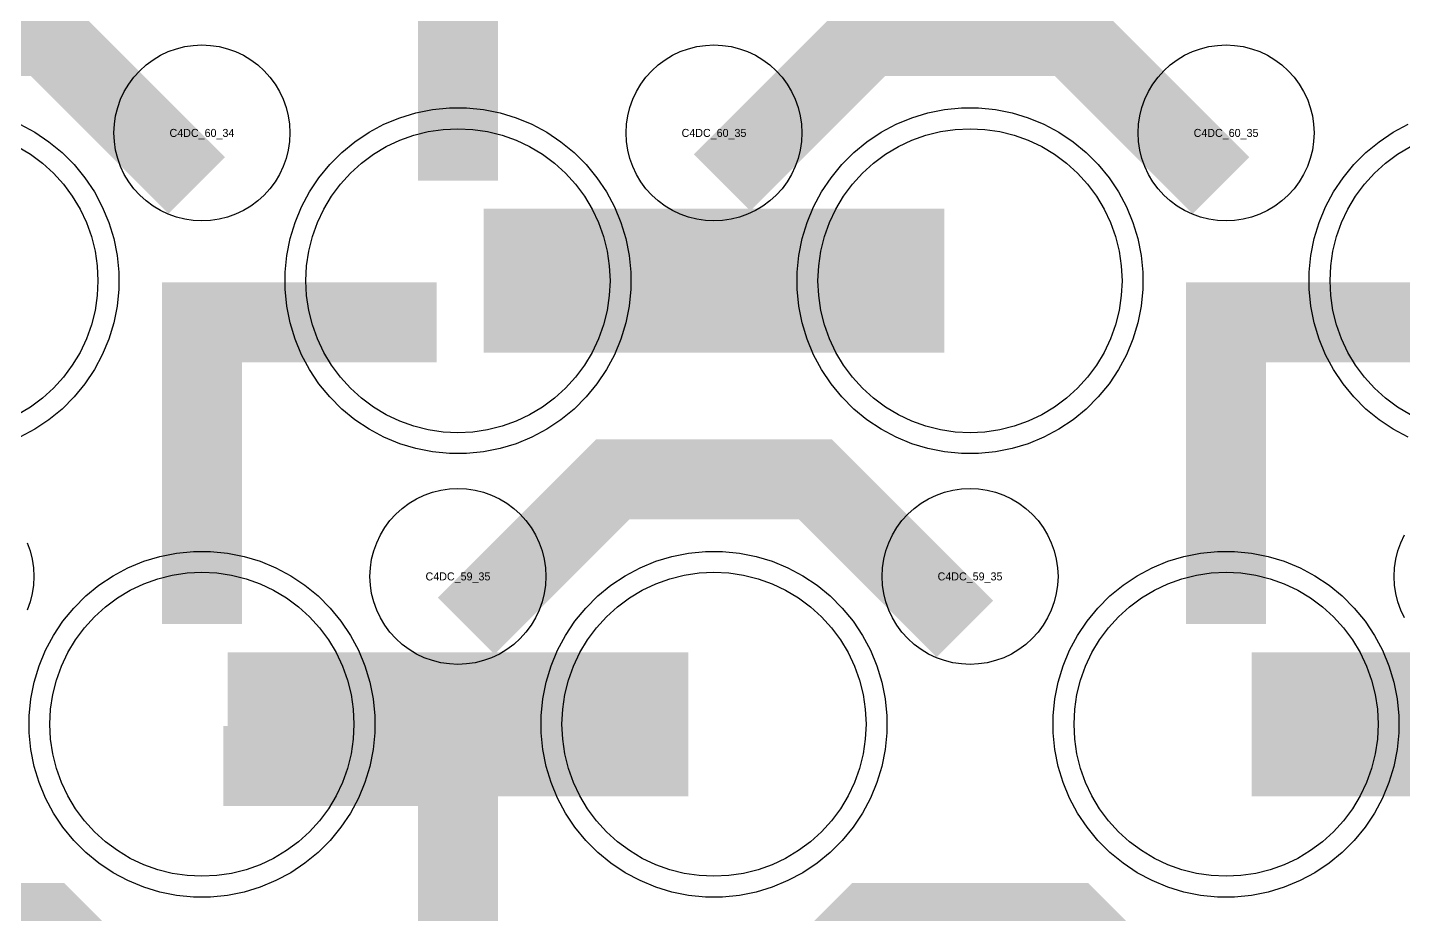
# Model space of a CAD drawing. Extents: x -11880 to 11880, y -14992 to 14992.
# Drawn here: x -934.5 to -504.6, y -6723.7 to -6446.6 of the extents above; entities that cross this region are included whole.
import ezdxf
from ezdxf.enums import TextEntityAlignment as Align

# ---------------------------------------------------------------- set-up
doc = ezdxf.new("R2010")
doc.units = 0
doc.header["$MEASUREMENT"] = 0
for name, color, linetype in [('GDS_775_DT_237', 138, 'CONTINUOUS'), ('RDL1_FS', 34, 'CONTINUOUS'), ('RDL_BS', 160, 'CONTINUOUS')]:
    doc.layers.add(name, color=color, linetype=linetype)

msp = doc.modelspace()

# ---------------------------------------------------------------- linework, layer by layer
at = {"layer": 'RDL1_FS', "color": 241, "true_color": 0xf7abae}
for points in [[(-800, -6573.229), (-804.657, -6573), (-809.268, -6572.316), (-813.791, -6571.184), (-818.181, -6569.612), (-822.395, -6567.62), (-826.395, -6565.222), (-830.14, -6562.444), (-833.594, -6559.314), (-836.724, -6555.86), (-839.502, -6552.115), (-841.9, -6548.115), (-843.892, -6543.901), (-845.464, -6539.511), (-846.596, -6534.988), (-847.28, -6530.377), (-847.509, -6525.72), (-847.28, -6521.063), (-846.596, -6516.452), (-845.464, -6511.929), (-843.892, -6507.539), (-841.9, -6503.325), (-839.502, -6499.325), (-836.724, -6495.58), (-833.594, -6492.126), (-830.14, -6488.996), (-826.395, -6486.218), (-822.395, -6483.82), (-818.181, -6481.828), (-813.791, -6480.256), (-809.268, -6479.124), (-804.657, -6478.44), (-800, -6478.211), (-795.343, -6478.44), (-790.732, -6479.124), (-786.209, -6480.256), (-781.819, -6481.828), (-777.605, -6483.82), (-773.605, -6486.218), (-769.86, -6488.996), (-766.406, -6492.126), (-763.276, -6495.58), (-760.498, -6499.325), (-758.1, -6503.325), (-756.108, -6507.539), (-754.536, -6511.929), (-753.404, -6516.452), (-752.72, -6521.063), (-752.491, -6525.72), (-752.72, -6530.377), (-753.404, -6534.988), (-754.536, -6539.511), (-756.108, -6543.901), (-758.1, -6548.115), (-760.498, -6552.115), (-763.276, -6555.86), (-766.406, -6559.314), (-769.86, -6562.444), (-773.605, -6565.222), (-777.605, -6567.62), (-781.819, -6569.612), (-786.209, -6571.184), (-790.732, -6572.316), (-795.343, -6573)], [(-640, -6573.229), (-644.657, -6573), (-649.268, -6572.316), (-653.791, -6571.184), (-658.181, -6569.612), (-662.395, -6567.62), (-666.395, -6565.222), (-670.14, -6562.444), (-673.594, -6559.314), (-676.724, -6555.86), (-679.502, -6552.115), (-681.9, -6548.115), (-683.892, -6543.901), (-685.464, -6539.511), (-686.596, -6534.988), (-687.28, -6530.377), (-687.509, -6525.72), (-687.28, -6521.063), (-686.596, -6516.452), (-685.464, -6511.929), (-683.892, -6507.539), (-681.9, -6503.325), (-679.502, -6499.325), (-676.724, -6495.58), (-673.594, -6492.126), (-670.14, -6488.996), (-666.395, -6486.218), (-662.395, -6483.82), (-658.181, -6481.828), (-653.791, -6480.256), (-649.268, -6479.124), (-644.657, -6478.44), (-640, -6478.211), (-635.343, -6478.44), (-630.732, -6479.124), (-626.209, -6480.256), (-621.819, -6481.828), (-617.605, -6483.82), (-613.605, -6486.218), (-609.86, -6488.996), (-606.406, -6492.126), (-603.276, -6495.58), (-600.498, -6499.325), (-598.1, -6503.325), (-596.108, -6507.539), (-594.536, -6511.929), (-593.404, -6516.452), (-592.72, -6521.063), (-592.491, -6525.72), (-592.72, -6530.377), (-593.404, -6534.988), (-594.536, -6539.511), (-596.108, -6543.901), (-598.1, -6548.115), (-600.498, -6552.115), (-603.276, -6555.86), (-606.406, -6559.314), (-609.86, -6562.444), (-613.605, -6565.222), (-617.605, -6567.62), (-621.819, -6569.612), (-626.209, -6571.184), (-630.732, -6572.316), (-635.343, -6573)], [(-880, -6711.794), (-884.657, -6711.565), (-889.268, -6710.881), (-893.791, -6709.749), (-898.181, -6708.177), (-902.395, -6706.185), (-906.395, -6703.787), (-910.14, -6701.009), (-913.594, -6697.879), (-916.724, -6694.425), (-919.502, -6690.68), (-921.9, -6686.68), (-923.892, -6682.466), (-925.464, -6678.076), (-926.596, -6673.553), (-927.28, -6668.942), (-927.509, -6664.285), (-927.28, -6659.628), (-926.596, -6655.017), (-925.464, -6650.494), (-923.892, -6646.104), (-921.9, -6641.89), (-919.502, -6637.89), (-916.724, -6634.145), (-913.594, -6630.691), (-910.14, -6627.561), (-906.395, -6624.783), (-902.395, -6622.385), (-898.181, -6620.393), (-893.791, -6618.821), (-889.268, -6617.689), (-884.657, -6617.005), (-880, -6616.776), (-875.343, -6617.005), (-870.732, -6617.689), (-866.209, -6618.821), (-861.819, -6620.393), (-857.605, -6622.385), (-853.605, -6624.783), (-849.86, -6627.561), (-846.406, -6630.691), (-843.276, -6634.145), (-840.498, -6637.89), (-838.1, -6641.89), (-836.108, -6646.104), (-834.536, -6650.494), (-833.404, -6655.017), (-832.72, -6659.628), (-832.491, -6664.285), (-832.72, -6668.942), (-833.404, -6673.553), (-834.536, -6678.076), (-836.108, -6682.466), (-838.1, -6686.68), (-840.498, -6690.68), (-843.276, -6694.425), (-846.406, -6697.879), (-849.86, -6701.009), (-853.605, -6703.787), (-857.605, -6706.185), (-861.819, -6708.177), (-866.209, -6709.749), (-870.732, -6710.881), (-875.343, -6711.565)], [(-720, -6711.794), (-724.657, -6711.565), (-729.268, -6710.881), (-733.791, -6709.749), (-738.181, -6708.177), (-742.395, -6706.185), (-746.395, -6703.787), (-750.14, -6701.009), (-753.594, -6697.879), (-756.724, -6694.425), (-759.502, -6690.68), (-761.9, -6686.68), (-763.892, -6682.466), (-765.464, -6678.076), (-766.596, -6673.553), (-767.28, -6668.942), (-767.509, -6664.285), (-767.28, -6659.628), (-766.596, -6655.017), (-765.464, -6650.494), (-763.892, -6646.104), (-761.9, -6641.89), (-759.502, -6637.89), (-756.724, -6634.145), (-753.594, -6630.691), (-750.14, -6627.561), (-746.395, -6624.783), (-742.395, -6622.385), (-738.181, -6620.393), (-733.791, -6618.821), (-729.268, -6617.689), (-724.657, -6617.005), (-720, -6616.776), (-715.343, -6617.005), (-710.732, -6617.689), (-706.209, -6618.821), (-701.819, -6620.393), (-697.605, -6622.385), (-693.605, -6624.783), (-689.86, -6627.561), (-686.406, -6630.691), (-683.276, -6634.145), (-680.498, -6637.89), (-678.1, -6641.89), (-676.108, -6646.104), (-674.536, -6650.494), (-673.404, -6655.017), (-672.72, -6659.628), (-672.491, -6664.285), (-672.72, -6668.942), (-673.404, -6673.553), (-674.536, -6678.076), (-676.108, -6682.466), (-678.1, -6686.68), (-680.498, -6690.68), (-683.276, -6694.425), (-686.406, -6697.879), (-689.86, -6701.009), (-693.605, -6703.787), (-697.605, -6706.185), (-701.819, -6708.177), (-706.209, -6709.749), (-710.732, -6710.881), (-715.343, -6711.565)]]:
    msp.add_lwpolyline(points, close=True, dxfattribs=at)
at = {"layer": 'RDL1_FS'}
for points in [[(-937.605, -6483.82), (-933.605, -6486.218), (-929.86, -6488.996), (-926.406, -6492.126), (-923.276, -6495.58), (-920.498, -6499.325), (-918.1, -6503.325), (-916.108, -6507.539), (-914.536, -6511.929), (-913.404, -6516.452), (-912.72, -6521.063), (-912.491, -6525.72), (-912.72, -6530.377), (-913.404, -6534.988), (-914.536, -6539.511), (-916.108, -6543.901), (-918.1, -6548.115), (-920.498, -6552.115), (-923.276, -6555.86), (-926.406, -6559.314), (-929.86, -6562.444), (-933.605, -6565.222), (-937.605, -6567.62)], [(-502.395, -6567.62), (-506.395, -6565.222), (-510.14, -6562.444), (-513.594, -6559.314), (-516.724, -6555.86), (-519.502, -6552.115), (-521.9, -6548.115), (-523.892, -6543.901), (-525.464, -6539.511), (-526.596, -6534.988), (-527.28, -6530.377), (-527.509, -6525.72), (-527.28, -6521.063), (-526.596, -6516.452), (-525.464, -6511.929), (-523.892, -6507.539), (-521.9, -6503.325), (-519.502, -6499.325), (-516.724, -6495.58), (-513.594, -6492.126), (-510.14, -6488.996), (-506.395, -6486.218), (-502.395, -6483.82)]]:
    msp.add_lwpolyline(points, dxfattribs=at)
at = {"layer": 'RDL1_FS', "color": 241, "true_color": 0xf7abae}
for points in [[(-791.998, -6525.72, 45, 45, 0), (-719.998, -6525.72, 45, 45, 0)], [(-719.998, -6525.72, 45, 45, 0), (-647.998, -6525.72, 45, 45, 0)], [(-871.998, -6664.285, 45, 45, 0), (-799.998, -6664.285, 45, 45, 0)], [(-799.998, -6664.285, 45, 45, 0), (-727.998, -6664.285, 45, 45, 0)]]:
    msp.add_lwpolyline(points, format="xyseb", dxfattribs=at)
at = {"layer": 'RDL1_FS'}
msp.add_lwpolyline([(-560, -6711.794), (-564.657, -6711.565), (-569.268, -6710.881), (-573.791, -6709.749), (-578.181, -6708.177), (-582.395, -6706.185), (-586.395, -6703.787), (-590.14, -6701.009), (-593.594, -6697.879), (-596.724, -6694.425), (-599.502, -6690.68), (-601.9, -6686.68), (-603.892, -6682.466), (-605.464, -6678.076), (-606.596, -6673.553), (-607.28, -6668.942), (-607.509, -6664.285), (-607.28, -6659.628), (-606.596, -6655.017), (-605.464, -6650.494), (-603.892, -6646.104), (-601.9, -6641.89), (-599.502, -6637.89), (-596.724, -6634.145), (-593.594, -6630.691), (-590.14, -6627.561), (-586.395, -6624.783), (-582.395, -6622.385), (-578.181, -6620.393), (-573.791, -6618.821), (-569.268, -6617.689), (-564.657, -6617.005), (-560, -6616.776), (-555.343, -6617.005), (-550.732, -6617.689), (-546.209, -6618.821), (-541.819, -6620.393), (-537.605, -6622.385), (-533.605, -6624.783), (-529.86, -6627.561), (-526.406, -6630.691), (-523.276, -6634.145), (-520.498, -6637.89), (-518.1, -6641.89), (-516.108, -6646.104), (-514.536, -6650.494), (-513.404, -6655.017), (-512.72, -6659.628), (-512.491, -6664.285), (-512.72, -6668.942), (-513.404, -6673.553), (-514.536, -6678.076), (-516.108, -6682.466), (-518.1, -6686.68), (-520.498, -6690.68), (-523.276, -6694.425), (-526.406, -6697.879), (-529.86, -6701.009), (-533.605, -6703.787), (-537.605, -6706.185), (-541.819, -6708.177), (-546.209, -6709.749), (-550.732, -6710.881), (-555.343, -6711.565)], close=True, dxfattribs=at)
msp.add_lwpolyline([(-551.998, -6664.285, 45, 45, 0), (-479.998, -6664.285, 45, 45, 0)], format="xyseb", dxfattribs=at)
at = {"layer": 'RDL_BS', "color": 241, "true_color": 0xf7abae}
for points in [[(-800, -6494.44, 25, 25, 0), (-800, -6387.663, 25, 25, 0)], [(-800, -6418.132, 25, 25, 0), (-800, -6463.752, 25, 25, 0)], [(-880, -6633.005, 25, 25, 0), (-880, -6526.228, 25, 25, 0)], [(-892.5, -6538.728, 25, 25, 0), (-806.667, -6538.728, 25, 25, 0)], [(-852.944, -6538.728, 25, 25, 0), (-811.74, -6538.728, 25, 25, 0)], [(-880, -6556.697, 25, 25, 0), (-880, -6602.317, 25, 25, 0)], [(-800, -6771.57, 25, 25, 0), (-800, -6664.793, 25, 25, 0)], [(-787.5, -6677.293, 25, 25, 0), (-873.333, -6677.293, 25, 25, 0)], [(-827.056, -6677.293, 25, 25, 0), (-868.26, -6677.293, 25, 25, 0)]]:
    msp.add_lwpolyline(points, format="xyseb", dxfattribs=at)
at = {"layer": 'RDL_BS'}
for points in [[(-881.599, -6495.933, 25, 25, 0), (-928.313, -6449.219, 25, 25, 0), (-958.071, -6449.219, 25, 25, 0)], [(-717.438, -6495.034, 25, 25, 0), (-671.623, -6449.219, 25, 25, 0), (-638.07, -6449.219, 25, 25, 0)], [(-561.599, -6495.933, 25, 25, 0), (-608.313, -6449.219, 25, 25, 0), (-638.071, -6449.219, 25, 25, 0)], [(-560, -6633.005, 25, 25, 0), (-560, -6526.228, 25, 25, 0)], [(-572.5, -6538.728, 25, 25, 0), (-486.667, -6538.728, 25, 25, 0)], [(-532.944, -6538.728, 25, 25, 0), (-491.74, -6538.728, 25, 25, 0)], [(-560, -6556.697, 25, 25, 0), (-560, -6602.317, 25, 25, 0)], [(-797.438, -6633.599, 25, 25, 0), (-751.623, -6587.784, 25, 25, 0), (-718.07, -6587.784, 25, 25, 0)], [(-641.599, -6634.498, 25, 25, 0), (-688.313, -6587.784, 25, 25, 0), (-718.071, -6587.784, 25, 25, 0)], [(-800, -6695.262, 25, 25, 0), (-800, -6740.882, 25, 25, 0)], [(-881.599, -6773.063, 25, 25, 0), (-928.313, -6726.349, 25, 25, 0), (-958.071, -6726.349, 25, 25, 0)], [(-717.438, -6772.164, 25, 25, 0), (-671.623, -6726.349, 25, 25, 0), (-638.07, -6726.349, 25, 25, 0)], [(-561.599, -6773.063, 25, 25, 0), (-608.313, -6726.349, 25, 25, 0), (-638.071, -6726.349, 25, 25, 0)]]:
    msp.add_lwpolyline(points, format="xyseb", dxfattribs=at)
for points in [[(-880, -6507.026), (-882.693, -6506.894), (-885.365, -6506.498), (-887.984, -6505.841), (-890.519, -6504.934), (-892.956, -6503.782), (-895.28, -6502.389), (-897.443, -6500.786), (-899.442, -6498.974), (-901.254, -6496.975), (-902.857, -6494.812), (-904.25, -6492.488), (-905.402, -6490.051), (-906.309, -6487.516), (-906.966, -6484.897), (-907.362, -6482.225), (-907.494, -6479.532), (-907.362, -6476.839), (-906.966, -6474.167), (-906.309, -6471.548), (-905.402, -6469.013), (-904.25, -6466.576), (-902.857, -6464.252), (-901.254, -6462.089), (-899.442, -6460.09), (-897.443, -6458.278), (-895.28, -6456.675), (-892.956, -6455.282), (-890.519, -6454.13), (-887.984, -6453.223), (-885.365, -6452.566), (-882.693, -6452.17), (-880, -6452.038), (-877.307, -6452.17), (-874.635, -6452.566), (-872.016, -6453.223), (-869.481, -6454.13), (-867.044, -6455.282), (-864.72, -6456.675), (-862.557, -6458.278), (-860.558, -6460.09), (-858.746, -6462.089), (-857.143, -6464.252), (-855.75, -6466.576), (-854.598, -6469.013), (-853.691, -6471.548), (-853.034, -6474.167), (-852.638, -6476.839), (-852.506, -6479.532), (-852.638, -6482.225), (-853.034, -6484.897), (-853.691, -6487.516), (-854.598, -6490.051), (-855.75, -6492.488), (-857.143, -6494.812), (-858.746, -6496.975), (-860.558, -6498.974), (-862.557, -6500.786), (-864.72, -6502.389), (-867.044, -6503.782), (-869.481, -6504.934), (-872.016, -6505.841), (-874.635, -6506.498), (-877.307, -6506.894)], [(-720, -6507.026), (-722.693, -6506.894), (-725.365, -6506.498), (-727.984, -6505.841), (-730.519, -6504.934), (-732.956, -6503.782), (-735.28, -6502.389), (-737.443, -6500.786), (-739.442, -6498.974), (-741.254, -6496.975), (-742.857, -6494.812), (-744.25, -6492.488), (-745.402, -6490.051), (-746.309, -6487.516), (-746.966, -6484.897), (-747.362, -6482.225), (-747.494, -6479.532), (-747.362, -6476.839), (-746.966, -6474.167), (-746.309, -6471.548), (-745.402, -6469.013), (-744.25, -6466.576), (-742.857, -6464.252), (-741.254, -6462.089), (-739.442, -6460.09), (-737.443, -6458.278), (-735.28, -6456.675), (-732.956, -6455.282), (-730.519, -6454.13), (-727.984, -6453.223), (-725.365, -6452.566), (-722.693, -6452.17), (-720, -6452.038), (-717.307, -6452.17), (-714.635, -6452.566), (-712.016, -6453.223), (-709.481, -6454.13), (-707.044, -6455.282), (-704.72, -6456.675), (-702.557, -6458.278), (-700.558, -6460.09), (-698.746, -6462.089), (-697.143, -6464.252), (-695.75, -6466.576), (-694.598, -6469.013), (-693.691, -6471.548), (-693.034, -6474.167), (-692.638, -6476.839), (-692.506, -6479.532), (-692.638, -6482.225), (-693.034, -6484.897), (-693.691, -6487.516), (-694.598, -6490.051), (-695.75, -6492.488), (-697.143, -6494.812), (-698.746, -6496.975), (-700.558, -6498.974), (-702.557, -6500.786), (-704.72, -6502.389), (-707.044, -6503.782), (-709.481, -6504.934), (-712.016, -6505.841), (-714.635, -6506.498), (-717.307, -6506.894)], [(-560, -6507.026), (-562.693, -6506.894), (-565.365, -6506.498), (-567.984, -6505.841), (-570.519, -6504.934), (-572.956, -6503.782), (-575.28, -6502.389), (-577.443, -6500.786), (-579.442, -6498.974), (-581.254, -6496.975), (-582.857, -6494.812), (-584.25, -6492.488), (-585.402, -6490.051), (-586.309, -6487.516), (-586.966, -6484.897), (-587.362, -6482.225), (-587.494, -6479.532), (-587.362, -6476.839), (-586.966, -6474.167), (-586.309, -6471.548), (-585.402, -6469.013), (-584.25, -6466.576), (-582.857, -6464.252), (-581.254, -6462.089), (-579.442, -6460.09), (-577.443, -6458.278), (-575.28, -6456.675), (-572.956, -6455.282), (-570.519, -6454.13), (-567.984, -6453.223), (-565.365, -6452.566), (-562.693, -6452.17), (-560, -6452.038), (-557.307, -6452.17), (-554.635, -6452.566), (-552.016, -6453.223), (-549.481, -6454.13), (-547.044, -6455.282), (-544.72, -6456.675), (-542.557, -6458.278), (-540.558, -6460.09), (-538.746, -6462.089), (-537.143, -6464.252), (-535.75, -6466.576), (-534.598, -6469.013), (-533.691, -6471.548), (-533.034, -6474.167), (-532.638, -6476.839), (-532.506, -6479.532), (-532.638, -6482.225), (-533.034, -6484.897), (-533.691, -6487.516), (-534.598, -6490.051), (-535.75, -6492.488), (-537.143, -6494.812), (-538.746, -6496.975), (-540.558, -6498.974), (-542.557, -6500.786), (-544.72, -6502.389), (-547.044, -6503.782), (-549.481, -6504.934), (-552.016, -6505.841), (-554.635, -6506.498), (-557.307, -6506.894)], [(-800, -6645.591), (-802.693, -6645.459), (-805.365, -6645.063), (-807.984, -6644.406), (-810.519, -6643.499), (-812.956, -6642.347), (-815.28, -6640.954), (-817.443, -6639.351), (-819.442, -6637.539), (-821.254, -6635.54), (-822.857, -6633.377), (-824.25, -6631.053), (-825.402, -6628.616), (-826.309, -6626.081), (-826.966, -6623.462), (-827.362, -6620.79), (-827.494, -6618.097), (-827.362, -6615.404), (-826.966, -6612.732), (-826.309, -6610.113), (-825.402, -6607.578), (-824.25, -6605.141), (-822.857, -6602.817), (-821.254, -6600.654), (-819.442, -6598.655), (-817.443, -6596.843), (-815.28, -6595.24), (-812.956, -6593.847), (-810.519, -6592.695), (-807.984, -6591.788), (-805.365, -6591.131), (-802.693, -6590.735), (-800, -6590.603), (-797.307, -6590.735), (-794.635, -6591.131), (-792.016, -6591.788), (-789.481, -6592.695), (-787.044, -6593.847), (-784.72, -6595.24), (-782.557, -6596.843), (-780.558, -6598.655), (-778.746, -6600.654), (-777.143, -6602.817), (-775.75, -6605.141), (-774.598, -6607.578), (-773.691, -6610.113), (-773.034, -6612.732), (-772.638, -6615.404), (-772.506, -6618.097), (-772.638, -6620.79), (-773.034, -6623.462), (-773.691, -6626.081), (-774.598, -6628.616), (-775.75, -6631.053), (-777.143, -6633.377), (-778.746, -6635.54), (-780.558, -6637.539), (-782.557, -6639.351), (-784.72, -6640.954), (-787.044, -6642.347), (-789.481, -6643.499), (-792.016, -6644.406), (-794.635, -6645.063), (-797.307, -6645.459)], [(-640, -6645.591), (-642.693, -6645.459), (-645.365, -6645.063), (-647.984, -6644.406), (-650.519, -6643.499), (-652.956, -6642.347), (-655.28, -6640.954), (-657.443, -6639.351), (-659.442, -6637.539), (-661.254, -6635.54), (-662.857, -6633.377), (-664.25, -6631.053), (-665.402, -6628.616), (-666.309, -6626.081), (-666.966, -6623.462), (-667.362, -6620.79), (-667.494, -6618.097), (-667.362, -6615.404), (-666.966, -6612.732), (-666.309, -6610.113), (-665.402, -6607.578), (-664.25, -6605.141), (-662.857, -6602.817), (-661.254, -6600.654), (-659.442, -6598.655), (-657.443, -6596.843), (-655.28, -6595.24), (-652.956, -6593.847), (-650.519, -6592.695), (-647.984, -6591.788), (-645.365, -6591.131), (-642.693, -6590.735), (-640, -6590.603), (-637.307, -6590.735), (-634.635, -6591.131), (-632.016, -6591.788), (-629.481, -6592.695), (-627.044, -6593.847), (-624.72, -6595.24), (-622.557, -6596.843), (-620.558, -6598.655), (-618.746, -6600.654), (-617.143, -6602.817), (-615.75, -6605.141), (-614.598, -6607.578), (-613.691, -6610.113), (-613.034, -6612.732), (-612.638, -6615.404), (-612.506, -6618.097), (-612.638, -6620.79), (-613.034, -6623.462), (-613.691, -6626.081), (-614.598, -6628.616), (-615.75, -6631.053), (-617.143, -6633.377), (-618.746, -6635.54), (-620.558, -6637.539), (-622.557, -6639.351), (-624.72, -6640.954), (-627.044, -6642.347), (-629.481, -6643.499), (-632.016, -6644.406), (-634.635, -6645.063), (-637.307, -6645.459)], [(-562.644, -6718.285), (-567.938, -6717.768), (-573.165, -6716.722), (-578.205, -6715.191), (-583.115, -6713.16), (-587.777, -6710.668), (-592.191, -6707.721), (-596.292, -6704.359), (-600.074, -6700.577), (-603.436, -6696.476), (-606.383, -6692.062), (-608.875, -6687.4), (-610.906, -6682.49), (-612.437, -6677.45), (-613.483, -6672.223), (-614, -6666.929), (-614, -6661.641), (-613.483, -6656.347), (-612.437, -6651.12), (-610.906, -6646.08), (-608.875, -6641.17), (-606.383, -6636.508), (-603.436, -6632.094), (-600.074, -6627.993), (-596.292, -6624.211), (-592.191, -6620.849), (-587.777, -6617.902), (-583.115, -6615.41), (-578.205, -6613.379), (-573.165, -6611.848), (-567.938, -6610.802), (-562.644, -6610.285), (-557.356, -6610.285), (-552.062, -6610.802), (-546.835, -6611.848), (-541.795, -6613.379), (-536.885, -6615.41), (-532.223, -6617.902), (-527.809, -6620.849), (-523.708, -6624.211), (-519.926, -6627.993), (-516.564, -6632.094), (-513.617, -6636.508), (-511.125, -6641.17), (-509.094, -6646.08), (-507.563, -6651.12), (-506.517, -6656.347), (-506, -6661.641), (-506, -6666.929), (-506.517, -6672.223), (-507.563, -6677.45), (-509.094, -6682.49), (-511.125, -6687.4), (-513.617, -6692.062), (-516.564, -6696.476), (-519.926, -6700.577), (-523.708, -6704.359), (-527.809, -6707.721), (-532.223, -6710.668), (-536.885, -6713.16), (-541.795, -6715.191), (-546.835, -6716.722), (-552.062, -6717.768), (-557.356, -6718.285)]]:
    msp.add_lwpolyline(points, close=True, dxfattribs=at)
at = {"layer": 'RDL_BS', "color": 241, "true_color": 0xf7abae}
for points in [[(-802.644, -6579.72), (-807.938, -6579.203), (-813.165, -6578.157), (-818.205, -6576.626), (-823.115, -6574.595), (-827.777, -6572.103), (-832.191, -6569.156), (-836.292, -6565.794), (-840.074, -6562.012), (-843.436, -6557.911), (-846.383, -6553.497), (-848.875, -6548.835), (-850.906, -6543.925), (-852.437, -6538.885), (-853.483, -6533.658), (-854, -6528.364), (-854, -6523.076), (-853.483, -6517.782), (-852.437, -6512.555), (-850.906, -6507.515), (-848.875, -6502.605), (-846.383, -6497.943), (-843.436, -6493.529), (-840.074, -6489.428), (-836.292, -6485.646), (-832.191, -6482.284), (-827.777, -6479.337), (-823.115, -6476.845), (-818.205, -6474.814), (-813.165, -6473.283), (-807.938, -6472.237), (-802.644, -6471.72), (-797.356, -6471.72), (-792.062, -6472.237), (-786.835, -6473.283), (-781.795, -6474.814), (-776.885, -6476.845), (-772.223, -6479.337), (-767.809, -6482.284), (-763.708, -6485.646), (-759.926, -6489.428), (-756.564, -6493.529), (-753.617, -6497.943), (-751.125, -6502.605), (-749.094, -6507.515), (-747.563, -6512.555), (-746.517, -6517.782), (-746, -6523.076), (-746, -6528.364), (-746.517, -6533.658), (-747.563, -6538.885), (-749.094, -6543.925), (-751.125, -6548.835), (-753.617, -6553.497), (-756.564, -6557.911), (-759.926, -6562.012), (-763.708, -6565.794), (-767.809, -6569.156), (-772.223, -6572.103), (-776.885, -6574.595), (-781.795, -6576.626), (-786.835, -6578.157), (-792.062, -6579.203), (-797.356, -6579.72)], [(-642.644, -6579.72), (-647.938, -6579.203), (-653.165, -6578.157), (-658.205, -6576.626), (-663.115, -6574.595), (-667.777, -6572.103), (-672.191, -6569.156), (-676.292, -6565.794), (-680.074, -6562.012), (-683.436, -6557.911), (-686.383, -6553.497), (-688.875, -6548.835), (-690.906, -6543.925), (-692.437, -6538.885), (-693.483, -6533.658), (-694, -6528.364), (-694, -6523.076), (-693.483, -6517.782), (-692.437, -6512.555), (-690.906, -6507.515), (-688.875, -6502.605), (-686.383, -6497.943), (-683.436, -6493.529), (-680.074, -6489.428), (-676.292, -6485.646), (-672.191, -6482.284), (-667.777, -6479.337), (-663.115, -6476.845), (-658.205, -6474.814), (-653.165, -6473.283), (-647.938, -6472.237), (-642.644, -6471.72), (-637.356, -6471.72), (-632.062, -6472.237), (-626.835, -6473.283), (-621.795, -6474.814), (-616.885, -6476.845), (-612.223, -6479.337), (-607.809, -6482.284), (-603.708, -6485.646), (-599.926, -6489.428), (-596.564, -6493.529), (-593.617, -6497.943), (-591.125, -6502.605), (-589.094, -6507.515), (-587.563, -6512.555), (-586.517, -6517.782), (-586, -6523.076), (-586, -6528.364), (-586.517, -6533.658), (-587.563, -6538.885), (-589.094, -6543.925), (-591.125, -6548.835), (-593.617, -6553.497), (-596.564, -6557.911), (-599.926, -6562.012), (-603.708, -6565.794), (-607.809, -6569.156), (-612.223, -6572.103), (-616.885, -6574.595), (-621.795, -6576.626), (-626.835, -6578.157), (-632.062, -6579.203), (-637.356, -6579.72)], [(-882.644, -6718.285), (-887.938, -6717.768), (-893.165, -6716.722), (-898.205, -6715.191), (-903.115, -6713.16), (-907.777, -6710.668), (-912.191, -6707.721), (-916.292, -6704.359), (-920.074, -6700.577), (-923.436, -6696.476), (-926.383, -6692.062), (-928.875, -6687.4), (-930.906, -6682.49), (-932.437, -6677.45), (-933.483, -6672.223), (-934, -6666.929), (-934, -6661.641), (-933.483, -6656.347), (-932.437, -6651.12), (-930.906, -6646.08), (-928.875, -6641.17), (-926.383, -6636.508), (-923.436, -6632.094), (-920.074, -6627.993), (-916.292, -6624.211), (-912.191, -6620.849), (-907.777, -6617.902), (-903.115, -6615.41), (-898.205, -6613.379), (-893.165, -6611.848), (-887.938, -6610.802), (-882.644, -6610.285), (-877.356, -6610.285), (-872.062, -6610.802), (-866.835, -6611.848), (-861.795, -6613.379), (-856.885, -6615.41), (-852.223, -6617.902), (-847.809, -6620.849), (-843.708, -6624.211), (-839.926, -6627.993), (-836.564, -6632.094), (-833.617, -6636.508), (-831.125, -6641.17), (-829.094, -6646.08), (-827.563, -6651.12), (-826.517, -6656.347), (-826, -6661.641), (-826, -6666.929), (-826.517, -6672.223), (-827.563, -6677.45), (-829.094, -6682.49), (-831.125, -6687.4), (-833.617, -6692.062), (-836.564, -6696.476), (-839.926, -6700.577), (-843.708, -6704.359), (-847.809, -6707.721), (-852.223, -6710.668), (-856.885, -6713.16), (-861.795, -6715.191), (-866.835, -6716.722), (-872.062, -6717.768), (-877.356, -6718.285)], [(-722.644, -6718.285), (-727.938, -6717.768), (-733.165, -6716.722), (-738.205, -6715.191), (-743.115, -6713.16), (-747.777, -6710.668), (-752.191, -6707.721), (-756.292, -6704.359), (-760.074, -6700.577), (-763.436, -6696.476), (-766.383, -6692.062), (-768.875, -6687.4), (-770.906, -6682.49), (-772.437, -6677.45), (-773.483, -6672.223), (-774, -6666.929), (-774, -6661.641), (-773.483, -6656.347), (-772.437, -6651.12), (-770.906, -6646.08), (-768.875, -6641.17), (-766.383, -6636.508), (-763.436, -6632.094), (-760.074, -6627.993), (-756.292, -6624.211), (-752.191, -6620.849), (-747.777, -6617.902), (-743.115, -6615.41), (-738.205, -6613.379), (-733.165, -6611.848), (-727.938, -6610.802), (-722.644, -6610.285), (-717.356, -6610.285), (-712.062, -6610.802), (-706.835, -6611.848), (-701.795, -6613.379), (-696.885, -6615.41), (-692.223, -6617.902), (-687.809, -6620.849), (-683.708, -6624.211), (-679.926, -6627.993), (-676.564, -6632.094), (-673.617, -6636.508), (-671.125, -6641.17), (-669.094, -6646.08), (-667.563, -6651.12), (-666.517, -6656.347), (-666, -6661.641), (-666, -6666.929), (-666.517, -6672.223), (-667.563, -6677.45), (-669.094, -6682.49), (-671.125, -6687.4), (-673.617, -6692.062), (-676.564, -6696.476), (-679.926, -6700.577), (-683.708, -6704.359), (-687.809, -6707.721), (-692.223, -6710.668), (-696.885, -6713.16), (-701.795, -6715.191), (-706.835, -6716.722), (-712.062, -6717.768), (-717.356, -6718.285)]]:
    msp.add_lwpolyline(points, close=True, dxfattribs=at)
at = {"layer": 'RDL_BS'}
for points in [[(-936.885, -6476.845), (-932.223, -6479.337), (-927.809, -6482.284), (-923.708, -6485.646), (-919.926, -6489.428), (-916.564, -6493.529), (-913.617, -6497.943), (-911.125, -6502.605), (-909.094, -6507.515), (-907.563, -6512.555), (-906.517, -6517.782), (-906, -6523.076), (-906, -6528.364), (-906.517, -6533.658), (-907.563, -6538.885), (-909.094, -6543.925), (-911.125, -6548.835), (-913.617, -6553.497), (-916.564, -6557.911), (-919.926, -6562.012), (-923.708, -6565.794), (-927.809, -6569.156), (-932.223, -6572.103), (-936.885, -6574.595)], [(-503.115, -6574.595), (-507.777, -6572.103), (-512.191, -6569.156), (-516.292, -6565.794), (-520.074, -6562.012), (-523.436, -6557.911), (-526.383, -6553.497), (-528.875, -6548.835), (-530.906, -6543.925), (-532.437, -6538.885), (-533.483, -6533.658), (-534, -6528.364), (-534, -6523.076), (-533.483, -6517.782), (-532.437, -6512.555), (-530.906, -6507.515), (-528.875, -6502.605), (-526.383, -6497.943), (-523.436, -6493.529), (-520.074, -6489.428), (-516.292, -6485.646), (-512.191, -6482.284), (-507.777, -6479.337), (-503.115, -6476.845)], [(-934.598, -6607.578), (-933.691, -6610.113), (-933.034, -6612.732), (-932.638, -6615.404), (-932.506, -6618.097), (-932.638, -6620.79), (-933.034, -6623.462), (-933.691, -6626.081), (-934.598, -6628.616)], [(-504.25, -6631.053), (-505.402, -6628.616), (-506.309, -6626.081), (-506.966, -6623.462), (-507.362, -6620.79), (-507.494, -6618.097), (-507.362, -6615.404), (-506.966, -6612.732), (-506.309, -6610.113), (-505.402, -6607.578), (-504.25, -6605.141)]]:
    msp.add_lwpolyline(points, dxfattribs=at)

# ---------------------------------------------------------------- texts
at = {"layer": 'GDS_775_DT_237'}
for s, p in [('C4DC_60_34', (-880, -6479.532)), ('C4DC_60_34', (-880, -6479.532)), ('C4DC_60_35', (-720, -6479.532)), ('C4DC_60_35', (-720, -6479.532)), ('C4DC_60_35', (-560, -6479.532)), ('C4DC_60_35', (-560, -6479.532)), ('C4DC_59_35', (-800, -6618.097)), ('C4DC_59_35', (-800, -6618.097)), ('C4DC_59_35', (-640, -6618.097)), ('C4DC_59_35', (-640, -6618.097))]:
    msp.add_text(s, height=2.5, dxfattribs=at).set_placement(p, align=Align.MIDDLE_CENTER)

doc.saveas('drawing.dxf')
